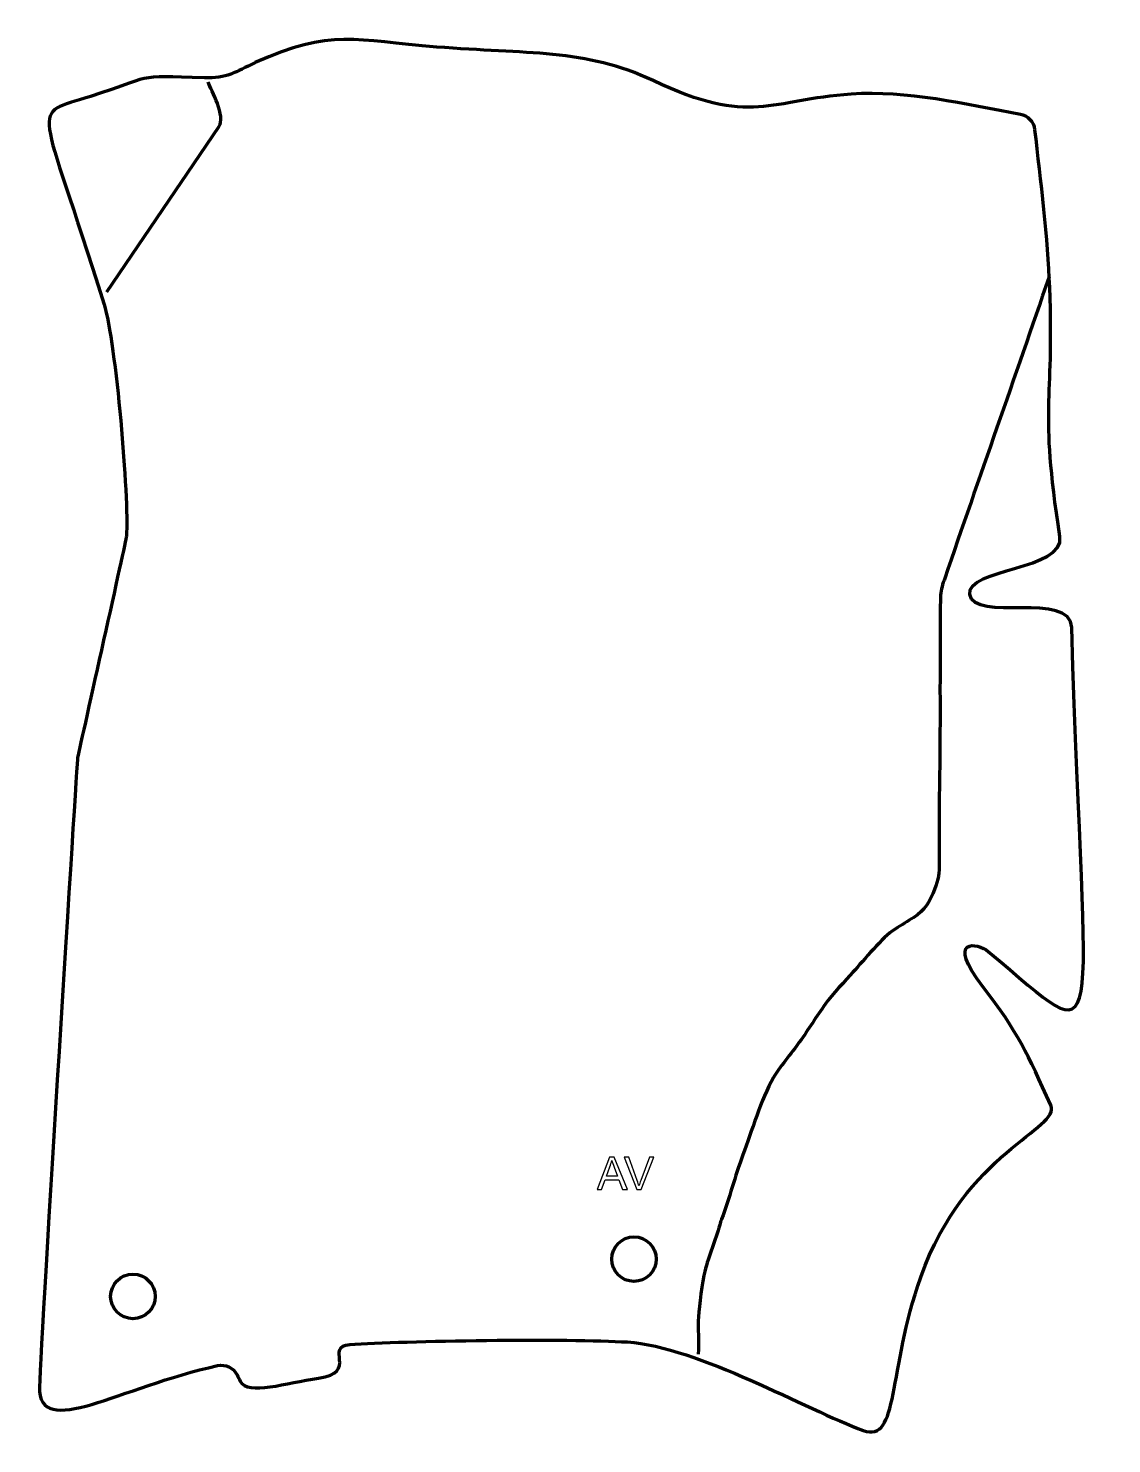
# Model space of a CAD drawing. Header units: millimetres. Extents: x -699 to 438, y -217 to 1066.
# Drawn here: x -583 to 24, y -217 to 577 of the extents above; entities that cross this region are included whole.
import ezdxf

# ---------------------------------------------------------------- set-up
doc = ezdxf.new("R2010")
doc.units = ezdxf.units.MM
doc.header["$MEASUREMENT"] = 0
doc.layers.add('layer 2', color=7, linetype='Continuous')
doc.layers.add('layer 3', color=7, linetype='Continuous')

msp = doc.modelspace()

# ---------------------------------------------------------------- linework, layer by layer
at = {"layer": 'layer 2', "color": 242, "lineweight": 200}
for centre in [(-243.42, -113.27), (-524.41, -134.18)]:
    msp.add_ellipse(centre, major_axis=(0, 12.5), ratio=1, dxfattribs=at)
msp.add_open_spline([(-455.82, 557.89), (-413.18, 577.16), (-399.65, 570.32), (-354.03, 566.67), (-354.03, 566.67), (-304.2, 562.68), (-270.49, 565.74), (-232.61, 547.82), (-232.61, 547.82), (-177.56, 521.77), (-167.27, 537.09), (-121.57, 540.24), (-121.57, 540.24), (-90.59, 542.38), (-57.47, 534.6), (-26.67, 528.86), (-26.67, 528.86), (-22.3, 528.04), (-19.09, 524.62), (-18.57, 520.2), (-18.57, 520.2), (-15.29, 492.31), (-11.28, 458.56), (-10.27, 431.94), (-10.27, 431.94), (-7.68, 363.87), (-16.15, 367.77), (-4.57, 292.11), (-4.57, 292.11), (-1.65, 273.05), (-57.06, 274.4), (-55.13, 259.63), (-55.13, 259.63), (-53.01, 243.47), (1.46, 261.86), (2.07, 241.01), (2.07, 241.01), (9.21, -2.54), (24.47, 1.34), (-44.74, 59.34), (-44.74, 59.34), (-50.62, 64.27), (-69.29, 67.47), (-47.59, 39.31), (-47.59, 39.31), (-27.82, 13.64), (-22.76, 2.01), (-9.68, -26.9), (-9.68, -26.9), (-3.7, -40.11), (-57.8, -52.94), (-82.61, -123.32), (-82.61, -123.32), (-101.18, -175.98), (-94.5, -216.78), (-114.9, -209.33), (-114.9, -209.33), (-146.33, -197.84), (-207.68, -162.28), (-247.12, -159.74), (-247.12, -159.74), (-279.7, -157.65), (-373.15, -159.02), (-402.72, -161.16), (-402.72, -161.16), (-417.38, -162.22), (-397.54, -176.92), (-420.36, -180.06), (-420.36, -180.06), (-438.31, -182.53), (-460.04, -189.99), (-464.23, -181.63), (-464.23, -181.63), (-464.87, -180.37), (-465.41, -179.23), (-465.92, -178.22), (-465.92, -178.22), (-468.02, -174.13), (-472.44, -172.03), (-476.93, -173), (-476.93, -173), (-531.32, -184.73), (-577.54, -215.26), (-576.76, -184.92), (-576.76, -184.92), (-575.96, -153.72), (-555.5, 167.93), (-555.47, 168.05), (-555.47, 168.05), (-552.82, 180.02), (-528.22, 290.23), (-528.07, 292.18), (-528.07, 292.18), (-526.47, 313.32), (-534, 401.13), (-540.58, 422.3), (-540.58, 422.3), (-577.02, 539.57), (-583.06, 527.74), (-548.24, 538.89), (-548.24, 538.89), (-513.13, 550.14), (-524.11, 551.01), (-484.34, 549.33), (-484.34, 549.33), (-471.91, 548.81), (-466.65, 552.76), (-455.98, 557.81), (-455.98, 557.81), (-455.93, 557.84), (-455.88, 557.86), (-455.82, 557.89)], degree=3, knots=[0, 0, 0, 0, 0.034483, 0.034483, 0.034483, 0.034483, 0.068966, 0.068966, 0.068966, 0.068966, 0.103448, 0.103448, 0.103448, 0.103448, 0.137931, 0.137931, 0.137931, 0.137931, 0.172414, 0.172414, 0.172414, 0.172414, 0.206897, 0.206897, 0.206897, 0.206897, 0.241379, 0.241379, 0.241379, 0.241379, 0.275862, 0.275862, 0.275862, 0.275862, 0.310345, 0.310345, 0.310345, 0.310345, 0.344828, 0.344828, 0.344828, 0.344828, 0.37931, 0.37931, 0.37931, 0.37931, 0.413793, 0.413793, 0.413793, 0.413793, 0.448276, 0.448276, 0.448276, 0.448276, 0.482759, 0.482759, 0.482759, 0.482759, 0.517241, 0.517241, 0.517241, 0.517241, 0.551724, 0.551724, 0.551724, 0.551724, 0.586207, 0.586207, 0.586207, 0.586207, 0.62069, 0.62069, 0.62069, 0.62069, 0.655172, 0.655172, 0.655172, 0.655172, 0.689655, 0.689655, 0.689655, 0.689655, 0.724138, 0.724138, 0.724138, 0.724138, 0.758621, 0.758621, 0.758621, 0.758621, 0.793103, 0.793103, 0.793103, 0.793103, 0.827586, 0.827586, 0.827586, 0.827586, 0.862069, 0.862069, 0.862069, 0.862069, 0.896552, 0.896552, 0.896552, 0.896552, 0.931034, 0.931034, 0.931034, 0.931034, 1, 1, 1, 1], dxfattribs=at)
at = {"layer": 'layer 2', "color": 142}
for points, knots in [([(-264.1, -74.21), (-264.1, -74.21), (-257.12, -56.03), (-257.12, -56.03), (-257.12, -56.03), (-257.12, -56.03), (-254.47, -56.03), (-254.47, -56.03), (-254.47, -56.03), (-254.47, -56.03), (-247.07, -74.21), (-247.07, -74.21), (-247.07, -74.21), (-247.07, -74.21), (-249.81, -74.21), (-249.81, -74.21), (-249.81, -74.21), (-249.81, -74.21), (-251.91, -68.7), (-251.91, -68.7), (-251.91, -68.7), (-251.91, -68.7), (-259.57, -68.7), (-259.57, -68.7), (-259.57, -68.7), (-259.57, -68.7), (-261.54, -74.21), (-261.54, -74.21), (-261.54, -74.21), (-261.54, -74.21), (-264.1, -74.21), (-264.1, -74.21)], [0, 0, 0, 0, 0.111111, 0.111111, 0.111111, 0.111111, 0.222222, 0.222222, 0.222222, 0.222222, 0.333333, 0.333333, 0.333333, 0.333333, 0.444444, 0.444444, 0.444444, 0.444444, 0.555556, 0.555556, 0.555556, 0.555556, 0.666667, 0.666667, 0.666667, 0.666667, 0.777778, 0.777778, 0.777778, 0.777778, 1, 1, 1, 1]), ([(-258.86, -66.75), (-258.86, -66.75), (-252.67, -66.75), (-252.67, -66.75), (-252.67, -66.75), (-252.67, -66.75), (-254.56, -61.7), (-254.56, -61.7), (-254.56, -61.7), (-255.13, -60.17), (-255.57, -58.9), (-255.87, -57.91), (-255.87, -57.91), (-256.12, -59.09), (-256.45, -60.26), (-256.87, -61.41), (-256.87, -61.41), (-256.87, -61.41), (-258.86, -66.75), (-258.86, -66.75)], [0, 0, 0, 0, 0.166667, 0.166667, 0.166667, 0.166667, 0.333333, 0.333333, 0.333333, 0.333333, 0.5, 0.5, 0.5, 0.5, 0.666667, 0.666667, 0.666667, 0.666667, 1, 1, 1, 1]), ([(-241.86, -74.21), (-241.86, -74.21), (-248.89, -56.03), (-248.89, -56.03), (-248.89, -56.03), (-248.89, -56.03), (-246.28, -56.03), (-246.28, -56.03), (-246.28, -56.03), (-246.28, -56.03), (-241.56, -69.24), (-241.56, -69.24), (-241.56, -69.24), (-241.18, -70.3), (-240.86, -71.29), (-240.61, -72.22), (-240.61, -72.22), (-240.33, -71.22), (-240, -70.23), (-239.63, -69.24), (-239.63, -69.24), (-239.63, -69.24), (-234.73, -56.03), (-234.73, -56.03), (-234.73, -56.03), (-234.73, -56.03), (-232.27, -56.03), (-232.27, -56.03), (-232.27, -56.03), (-232.27, -56.03), (-239.36, -74.21), (-239.36, -74.21), (-239.36, -74.21), (-239.36, -74.21), (-241.86, -74.21), (-241.86, -74.21)], [0, 0, 0, 0, 0.1, 0.1, 0.1, 0.1, 0.2, 0.2, 0.2, 0.2, 0.3, 0.3, 0.3, 0.3, 0.4, 0.4, 0.4, 0.4, 0.5, 0.5, 0.5, 0.5, 0.6, 0.6, 0.6, 0.6, 0.7, 0.7, 0.7, 0.7, 0.8, 0.8, 0.8, 0.8, 1, 1, 1, 1])]:
    msp.add_open_spline(points, degree=3, knots=knots, dxfattribs=at)
at = {"layer": 'layer 3', "color": 162, "lineweight": 158}
for points, knots in [([(-538.98, 429.42), (-538.98, 429.42), (-476.18, 521.96), (-476.18, 521.96), (-476.18, 521.96), (-472.1, 527.97), (-480.55, 542.12), (-482.15, 546.98)], [0, 0, 0, 0, 0.333333, 0.333333, 0.333333, 0.333333, 1, 1, 1, 1]), ([(-10.62, 437.82), (-29.93, 381.15), (-49.85, 325.15), (-69.17, 268.48), (-69.17, 268.48), (-70.17, 265.54), (-71.38, 262.37), (-71.48, 259.26), (-71.48, 259.26), (-72.04, 242.1), (-71.28, 224.81), (-71.84, 207.65), (-71.84, 207.65), (-71.86, 207.17), (-71.86, 206.77), (-71.86, 206.29), (-71.86, 206.29), (-71.44, 173.93), (-72.68, 142.09), (-72.27, 109.73), (-72.27, 109.73), (-72.17, 102.31), (-72.6, 100.38), (-74.95, 93.99), (-74.95, 93.99), (-77.34, 87.51), (-80.62, 82.15), (-86.46, 78.47), (-86.46, 78.47), (-89.97, 76.27), (-93.48, 74.06), (-96.99, 71.85), (-96.99, 71.85), (-104.35, 67.22), (-114.2, 54.68), (-120.67, 47.67), (-120.67, 47.67), (-124.85, 43.14), (-132.29, 35.14), (-136.03, 29.94), (-136.03, 29.94), (-141.24, 22.7), (-145.51, 15.6), (-150.71, 8.37), (-150.71, 8.37), (-154.7, 2.81), (-162.48, -6.59), (-165.18, -11.34), (-165.18, -11.34), (-172.31, -23.85), (-177.45, -41.73), (-182.33, -54.84), (-182.33, -54.84), (-186.86, -66.8), (-189.79, -78.91), (-194.32, -90.87), (-194.32, -90.87), (-194.72, -91.95), (-195.02, -92.88), (-195.31, -93.99), (-195.31, -93.99), (-197.54, -102.67), (-201.5, -111.44), (-203.74, -120.11), (-203.74, -120.11), (-205.11, -125.42), (-206.86, -139.92), (-207.27, -145.35), (-207.27, -145.35), (-207.82, -152.53), (-206.78, -159.44), (-207.33, -166.62)], [0, 0, 0, 0, 0.052632, 0.052632, 0.052632, 0.052632, 0.105263, 0.105263, 0.105263, 0.105263, 0.157895, 0.157895, 0.157895, 0.157895, 0.210526, 0.210526, 0.210526, 0.210526, 0.263158, 0.263158, 0.263158, 0.263158, 0.315789, 0.315789, 0.315789, 0.315789, 0.368421, 0.368421, 0.368421, 0.368421, 0.421053, 0.421053, 0.421053, 0.421053, 0.473684, 0.473684, 0.473684, 0.473684, 0.526316, 0.526316, 0.526316, 0.526316, 0.578947, 0.578947, 0.578947, 0.578947, 0.631579, 0.631579, 0.631579, 0.631579, 0.684211, 0.684211, 0.684211, 0.684211, 0.736842, 0.736842, 0.736842, 0.736842, 0.789474, 0.789474, 0.789474, 0.789474, 0.842105, 0.842105, 0.842105, 0.842105, 0.894737, 0.894737, 0.894737, 0.894737, 1, 1, 1, 1])]:
    msp.add_open_spline(points, degree=3, knots=knots, dxfattribs=at)

doc.saveas('drawing.dxf')
